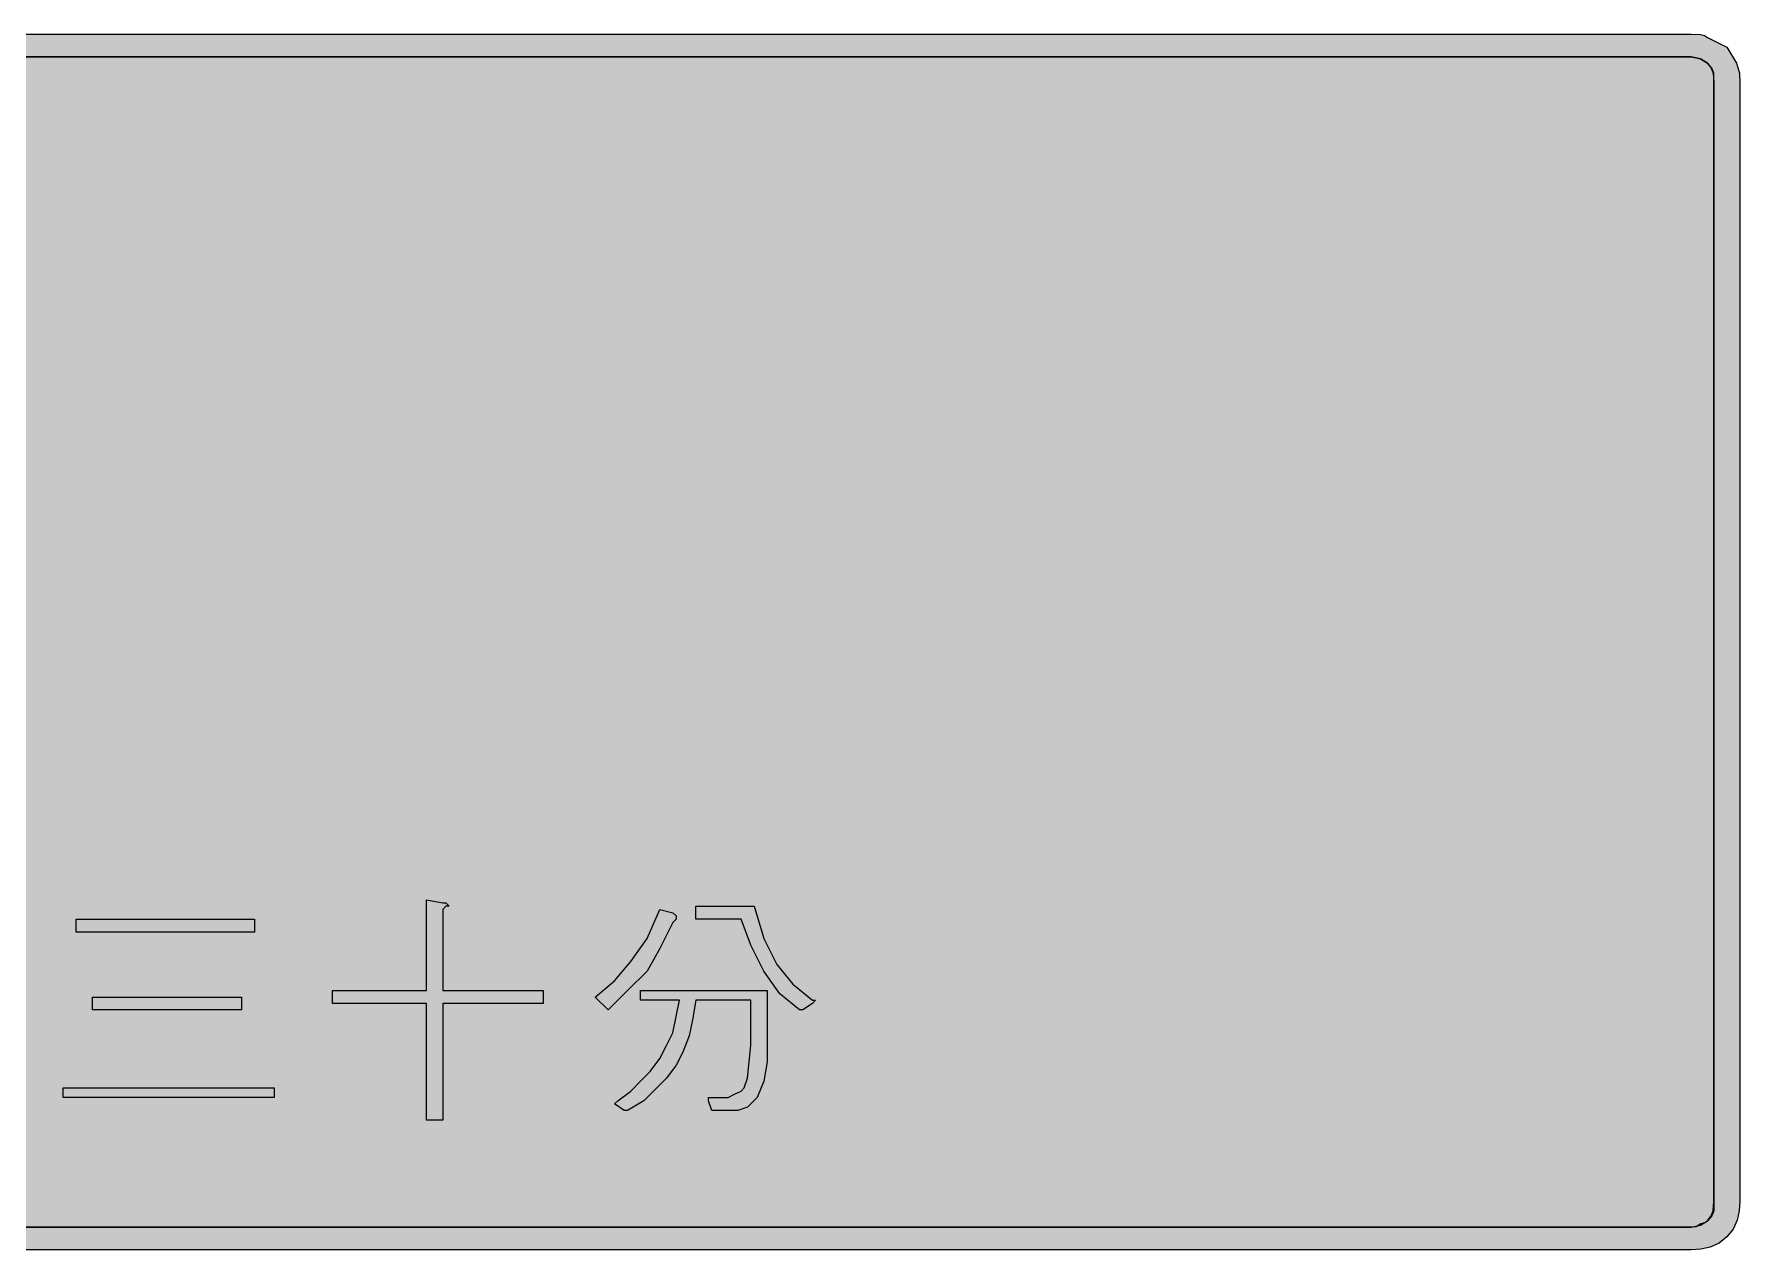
# Model space of a CAD drawing. Header units: metres. Extents: x 14 to 555, y 81 to 193.
# Drawn here: x 397.1 to 554.9, y 80.7 to 193.2 of the extents above; entities that cross this region are included whole.
import ezdxf

# ---------------------------------------------------------------- set-up
doc = ezdxf.new("R2010")
doc.units = ezdxf.units.M
doc.layers.add('FILL_BLACK_000000', color=7, linetype='Continuous', true_color=0x000000)
doc.layers.add('FILL_PINK_E1E1E1', color=7, linetype='Continuous', true_color=0xe1e1e1)

msp = doc.modelspace()

# ---------------------------------------------------------------- hatches: boundary and pattern name
at = {"layer": 'FILL_BLACK_000000', "true_color": 0x000000}
h = msp.add_hatch(color=7, dxfattribs=at)
h.dxf.hatch_style = 1
h.paths.add_polyline_path([(551.21, 193.16), (551.57, 193.07), (551.85, 192.9), (553.65, 192), (554.55, 190.5), (554.81, 189.6), (554.85, 188.7), (554.85, 85.2), (554.79, 84.3), (554.59, 83.44), (554.22, 82.63), (553.65, 81.9), (552.92, 81.33), (552.11, 80.96), (551.25, 80.76), (550.35, 80.7), (18.45, 80.7), (17.55, 80.76), (16.69, 80.96), (15.88, 81.33), (15.15, 81.9), (14.58, 82.63), (14.21, 83.44), (14.01, 84.3), (13.95, 85.2), (13.95, 188.7), (14.01, 189.6), (14.21, 190.46), (14.58, 191.27), (15.15, 192), (15.88, 192.57), (16.69, 192.94), (17.55, 193.14), (18.45, 193.2), (550.35, 193.2), (551.21, 193.16)])
h.paths.add_polyline_path([(16.8, 190.35), (16.26, 189.58), (16.05, 188.7), (16.05, 85.2), (16.35, 84.3), (16.54, 83.85), (16.95, 83.4), (17.59, 82.99), (18.45, 82.8), (550.35, 82.8), (551.21, 82.99), (551.85, 83.4), (552.2, 83.85), (552.37, 84.3), (552.45, 85.2), (552.45, 188.7), (552.45, 189.6), (552.26, 190.05), (551.85, 190.5), (551.21, 190.91), (550.35, 191.1), (18.45, 191.1), (17.57, 190.89), (16.8, 190.35)], flags=16)
h = msp.add_hatch(color=7, dxfattribs=at)
h.dxf.hatch_style = 1
h.paths.add_polyline_path([(444.15, 103.5), (434.85, 103.5), (434.85, 92.7), (433.35, 92.7), (433.35, 103.5), (424.65, 103.5), (424.65, 104.7), (433.35, 104.7), (433.35, 113.1), (434.85, 112.8), (435.15, 112.8), (435.45, 112.5), (435.15, 112.5), (434.85, 112.2), (434.85, 104.7), (444.15, 104.7), (444.15, 103.5)])
h = msp.add_hatch(color=7, dxfattribs=at)
h.dxf.hatch_style = 1
h.paths.add_polyline_path([(452.25, 107.4), (453.75, 109.5), (454.95, 112.2), (456.15, 111.9), (456.45, 111.6), (456.45, 111.3), (456.15, 111), (454.95, 108.6), (453.75, 106.5), (451.95, 104.7), (450.15, 102.9), (448.95, 104.1), (450.75, 105.6), (452.25, 107.4)])
h = msp.add_hatch(color=7, dxfattribs=at)
h.dxf.hatch_style = 1
h.paths.add_polyline_path([(458.25, 111.3), (458.25, 112.5), (463.65, 112.5), (464.55, 109.5), (465.75, 107.1), (467.25, 105.3), (469.05, 103.8), (469.35, 103.8), (469.05, 103.5), (468.15, 102.9), (467.85, 102.9), (466.05, 104.4), (464.55, 106.5), (463.35, 108.9), (462.45, 111.3), (458.25, 111.3)])
h = msp.add_hatch(color=7, dxfattribs=at)
h.dxf.hatch_style = 1
h.paths.add_polyline_path([(400.95, 111.3), (417.45, 111.3), (417.45, 110.1), (400.95, 110.1), (400.95, 111.3)])
h = msp.add_hatch(color=7, dxfattribs=at)
h.dxf.hatch_style = 1
h.paths.add_polyline_path([(456.45, 102.3), (456.75, 103.8), (453.15, 103.8), (453.15, 104.7), (464.85, 104.7), (464.85, 98.1), (464.55, 96.3), (463.95, 94.8), (463.05, 93.9), (462.15, 93.6), (460.35, 93.6), (460.05, 93.6), (459.75, 93.6), (459.45, 94.5), (459.45, 94.8), (459.75, 94.8), (461.25, 94.8), (461.85, 95.1), (462.45, 95.4), (462.75, 95.7), (463.05, 96.6), (463.35, 99.6), (463.35, 103.8), (458.25, 103.8), (457.95, 102), (457.65, 100.5), (457.05, 99), (456.45, 97.8), (455.55, 96.6), (454.35, 95.4), (453.45, 94.5), (451.95, 93.6), (451.65, 93.6), (450.75, 94.2), (451.05, 94.5), (452.25, 95.4), (453.15, 96.3), (454.05, 97.2), (454.95, 98.4), (455.55, 99.6), (456.15, 100.8), (456.45, 102.3)])
h = msp.add_hatch(color=7, dxfattribs=at)
h.dxf.hatch_style = 1
h.paths.add_polyline_path([(402.45, 102.9), (402.45, 104.1), (416.25, 104.1), (416.25, 102.9), (402.45, 102.9)])
h = msp.add_hatch(color=7, dxfattribs=at)
h.dxf.hatch_style = 1
h.paths.add_polyline_path([(399.75, 95.7), (419.25, 95.7), (419.25, 94.8), (399.75, 94.8), (399.75, 95.7)])
at = {"layer": 'FILL_PINK_E1E1E1', "true_color": 0xe1e1e1}
h = msp.add_hatch(color=7, dxfattribs=at)
h.dxf.hatch_style = 1
h.paths.add_polyline_path([(17.57, 83.01), (16.8, 83.55), (16.26, 84.32), (16.05, 85.2), (16.05, 188.7), (16.35, 189.6), (16.54, 190.05), (16.95, 190.5), (17.59, 190.91), (18.45, 191.1), (550.35, 191.1), (551.21, 190.91), (551.85, 190.5), (552.2, 190.05), (552.37, 189.6), (552.45, 188.7), (552.45, 85.2), (552.45, 84.3), (552.26, 83.85), (551.85, 83.4), (551.66, 83.25), (551.25, 83.1), (550.8, 82.84), (550.35, 82.8), (18.45, 82.8), (17.57, 83.01)])

# ---------------------------------------------------------------- linework, layer by layer
at = {"layer": 'FILL_BLACK_000000', "lineweight": 0, "true_color": 0x000000}
msp.add_lwpolyline([(18.45, 193.2), (550.35, 193.2), (551.21, 193.16), (551.57, 193.07), (551.85, 192.9), (553.65, 192), (554.55, 190.5), (554.81, 189.6), (554.85, 188.7), (554.85, 85.2), (554.79, 84.3), (554.59, 83.44), (554.22, 82.63), (553.65, 81.9), (552.92, 81.33), (552.11, 80.96), (551.25, 80.76), (550.35, 80.7), (18.45, 80.7)], dxfattribs=at)
for points in [[(16.8, 190.35), (16.26, 189.58), (16.05, 188.7), (16.05, 85.2), (16.35, 84.3), (16.54, 83.85), (16.95, 83.4), (17.59, 82.99), (18.45, 82.8), (550.35, 82.8), (551.21, 82.99), (551.85, 83.4), (552.2, 83.85), (552.37, 84.3), (552.45, 85.2), (552.45, 188.7), (552.45, 189.6), (552.26, 190.05), (551.85, 190.5), (551.21, 190.91), (550.35, 191.1), (18.45, 191.1), (17.57, 190.89)], [(444.15, 103.5), (434.85, 103.5), (434.85, 92.7), (433.35, 92.7), (433.35, 103.5), (424.65, 103.5), (424.65, 104.7), (433.35, 104.7), (433.35, 113.1), (434.85, 112.8), (435.15, 112.8), (435.45, 112.5), (435.15, 112.5), (434.85, 112.2), (434.85, 104.7), (444.15, 104.7)], [(452.25, 107.4), (453.75, 109.5), (454.95, 112.2), (456.15, 111.9), (456.45, 111.6), (456.45, 111.3), (456.15, 111), (454.95, 108.6), (453.75, 106.5), (451.95, 104.7), (450.15, 102.9), (448.95, 104.1), (450.75, 105.6)], [(458.25, 111.3), (458.25, 112.5), (463.65, 112.5), (464.55, 109.5), (465.75, 107.1), (467.25, 105.3), (469.05, 103.8), (469.35, 103.8), (469.05, 103.5), (468.15, 102.9), (467.85, 102.9), (466.05, 104.4), (464.55, 106.5), (463.35, 108.9), (462.45, 111.3)], [(400.95, 111.3), (417.45, 111.3), (417.45, 110.1), (400.95, 110.1)], [(456.45, 102.3), (456.75, 103.8), (453.15, 103.8), (453.15, 104.7), (464.85, 104.7), (464.85, 98.1), (464.55, 96.3), (463.95, 94.8), (463.05, 93.9), (462.15, 93.6), (460.35, 93.6), (460.05, 93.6), (459.75, 93.6), (459.45, 94.5), (459.45, 94.8), (459.75, 94.8), (461.25, 94.8), (461.85, 95.1), (462.45, 95.4), (462.75, 95.7), (463.05, 96.6), (463.35, 99.6), (463.35, 103.8), (458.25, 103.8), (457.95, 102), (457.65, 100.5), (457.05, 99), (456.45, 97.8), (455.55, 96.6), (454.35, 95.4), (453.45, 94.5), (451.95, 93.6), (451.65, 93.6), (450.75, 94.2), (451.05, 94.5), (452.25, 95.4), (453.15, 96.3), (454.05, 97.2), (454.95, 98.4), (455.55, 99.6), (456.15, 100.8)], [(402.45, 102.9), (402.45, 104.1), (416.25, 104.1), (416.25, 102.9)], [(399.75, 95.7), (419.25, 95.7), (419.25, 94.8), (399.75, 94.8)]]:
    msp.add_lwpolyline(points, close=True, dxfattribs=at)
at = {"layer": 'FILL_PINK_E1E1E1', "lineweight": 0, "true_color": 0xe1e1e1}
msp.add_lwpolyline([(18.45, 191.1), (550.35, 191.1), (551.21, 190.91), (551.85, 190.5), (552.2, 190.05), (552.37, 189.6), (552.45, 188.7), (552.45, 85.2), (552.45, 84.3), (552.26, 83.85), (551.85, 83.4), (551.66, 83.25), (551.25, 83.1), (550.8, 82.84), (550.35, 82.8), (18.45, 82.8)], dxfattribs=at)

doc.saveas('drawing.dxf')
